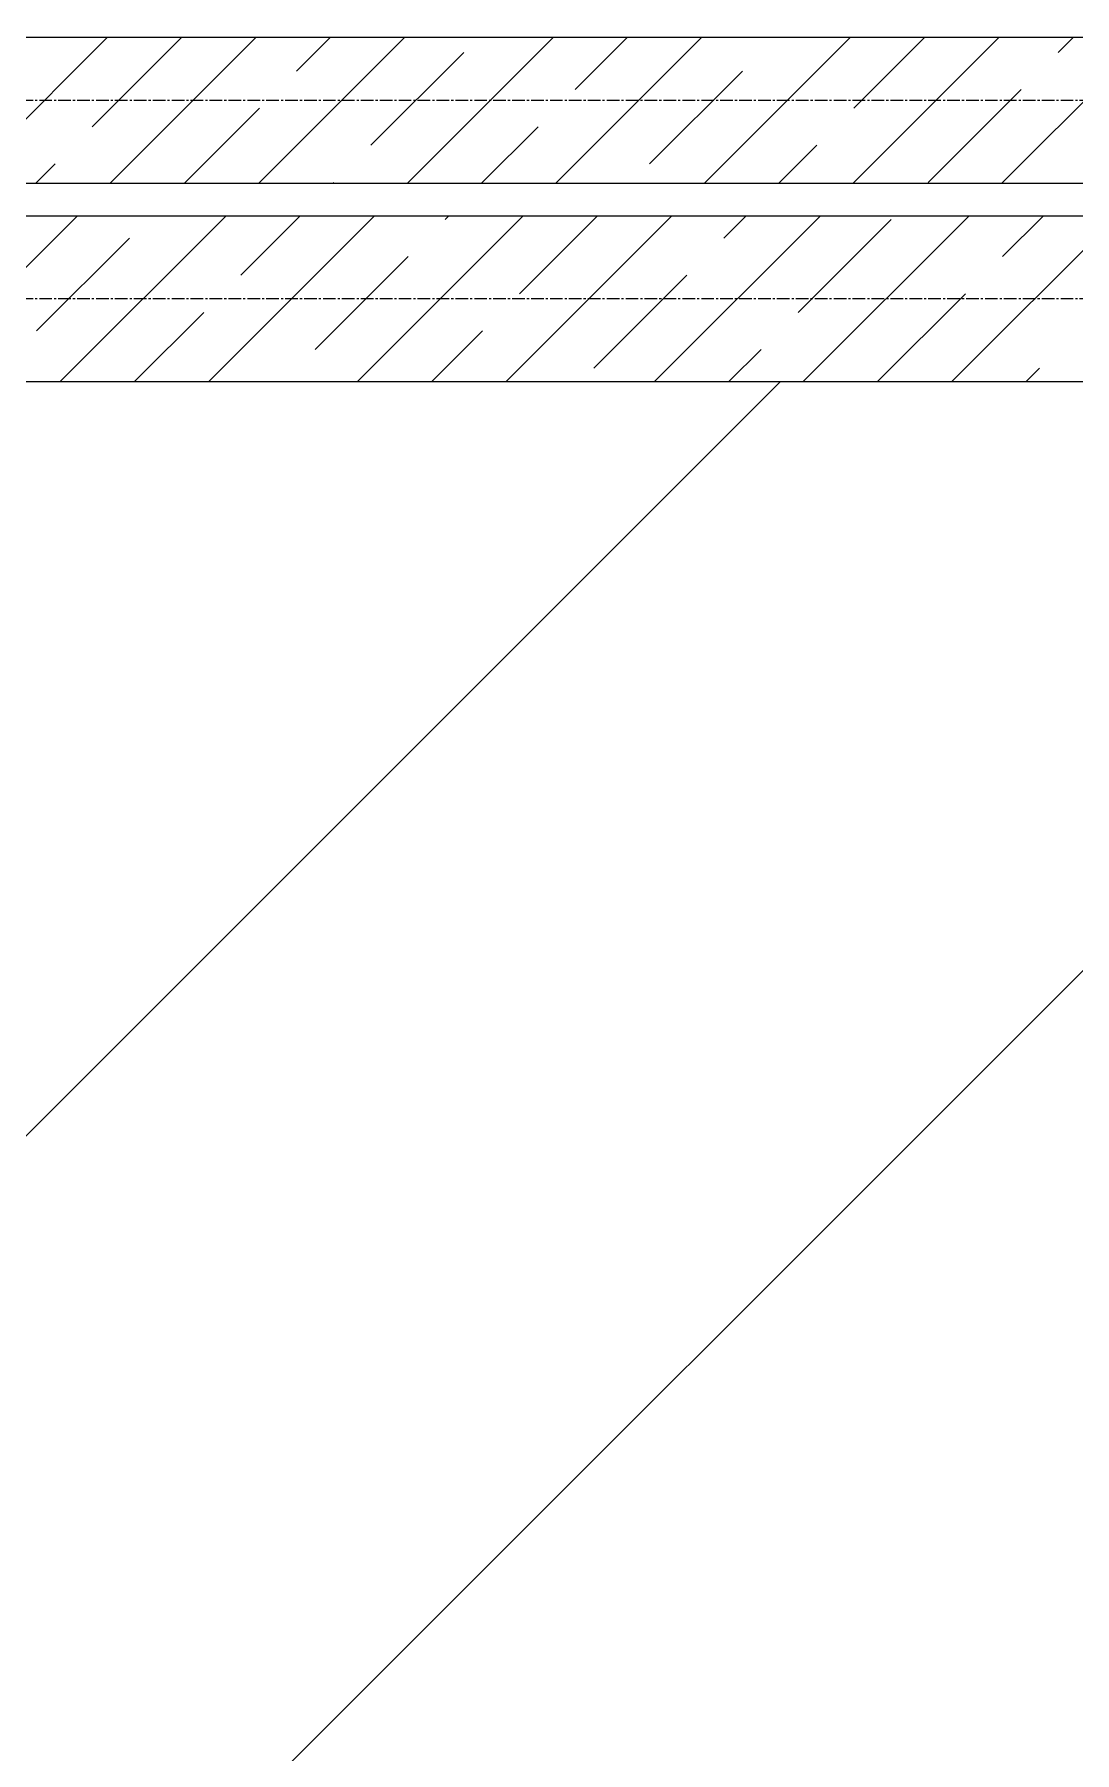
# Model space of a CAD drawing. Header units: millimetres. Extents: x 538266 to 1167394, y 114608 to 637157.
# Drawn here: x 1047044 to 1048616, y 558471 to 561069 of the extents above; entities that cross this region are included whole.
import ezdxf

# ---------------------------------------------------------------- set-up
doc = ezdxf.new("R2010")
doc.units = ezdxf.units.MM
doc.linetypes.add('CENTER2', pattern=[28.575, 19.05, -3.175, 3.175, -3.175])
for name, color, linetype, lineweight in [('0) шт стен 3 эт', 150, 'Continuous', 60), ('АР_Стены ЖБ', 7, 'Continuous', 35), ('АР_Штриховка', 8, 'Continuous', 0), ('ДШ_КР', 130, 'Continuous', 35)]:
    doc.layers.add(name, color=color, linetype=linetype, lineweight=lineweight)
doc.layers.add('РД_Оси_100', color=7, linetype='Continuous', lineweight=0, true_color=0x525252)
doc.layers.add('ФВ-5', color=7, linetype='Continuous')

# ---------------------------------------------------------------- blocks, each defined once
blk = doc.blocks.new('СОШ_2200_АР_ОСИ_М100_28.05.24')
at = {"layer": 'РД_Оси_100', "color": 251, "linetype": 'CENTER2', "true_color": 0x636466}
for points in [[(29555, 64200), (-5454.958, 64200), (-5954.958, 64350)], [(29555, 63900), (-5454.958, 63900), (-5954.958, 63750)]]:
    blk.add_lwpolyline(points, dxfattribs=at)
blk = doc.blocks.new('3_этаж1')
at = {"layer": 'АР_Стены ЖБ', "color": 18, "linetype": 'Continuous', "lineweight": 25, "true_color": 0x000000}
for p, q in [((696888.6, 561063.7), (684283.6, 561063.7)), ((684283.6, 560843.7), (697108.6, 560843.7)), ((697158.6, 560793.7), (684283.6, 560793.7)), ((684283.6, 560543.7), (697408.6, 560543.7))]:
    blk.add_line(p, q, dxfattribs=at)
at = {"layer": 'АР_Штриховка', "color": 18, "linetype": 'Continuous', "lineweight": 25, "true_color": 0x000000}
for p, q in [((684884.2, 560843.7), (685104.2, 561063.7)), ((685081.7, 560929), (685216.4, 561063.7)), ((685108.7, 560843.7), (685328.7, 561063.7)), ((685333.2, 560843.7), (685553.2, 561063.7)), ((685390.4, 561013.2), (685440.9, 561063.7)), ((685557.7, 560843.7), (685777.7, 561063.7)), ((685782.2, 560843.7), (686002.2, 561063.7)), ((685811.3, 560985.1), (685889.9, 561063.7)), ((686006.7, 560843.7), (686226.7, 561063.7)), ((686231.2, 560843.7), (686451.2, 561063.7)), ((686232.3, 560957.1), (686338.9, 561063.7)), ((686455.7, 560843.7), (686675.7, 561063.7)), ((686541, 561041.3), (686563.5, 561063.7)), ((685502.6, 560900.9), (685642.9, 561041.3)), ((685923.6, 560872.9), (686063.9, 561013.2)), ((686344.5, 560844.8), (686484.8, 560985.1)), ((685220.9, 560843.7), (685334.2, 560957.1)), ((685669.9, 560843.7), (685755.2, 560929)), ((686118.9, 560843.7), (686176.1, 560900.9)), ((684996.4, 560843.7), (685025.6, 560872.9)), ((685445.4, 560843.7), (685446.5, 560844.8)), ((684808.7, 560543.7), (685058.7, 560793.7)), ((685033.2, 560543.7), (685283.2, 560793.7)), ((685257.7, 560543.7), (685507.7, 560793.7)), ((685306.2, 560704.5), (685395.4, 560793.7)), ((685482.2, 560543.7), (685732.2, 560793.7)), ((685614.9, 560788.7), (685619.9, 560793.7)), ((685706.7, 560543.7), (685956.7, 560793.7)), ((685727.1, 560676.4), (685844.4, 560793.7)), ((685931.2, 560543.7), (686181.2, 560793.7)), ((686035.8, 560760.6), (686068.9, 560793.7)), ((686148.1, 560648.4), (686288.4, 560788.7)), ((686155.7, 560543.7), (686405.7, 560793.7)), ((686380.2, 560543.7), (686630.2, 560793.7)), ((686456.8, 560732.6), (686518, 560793.7)), ((684997.5, 560620.3), (685137.8, 560760.6)), ((685418.4, 560592.3), (685558.8, 560732.6)), ((685839.4, 560564.2), (685979.7, 560704.5)), ((686268, 560543.7), (686400.7, 560676.4)), ((685145.4, 560543.7), (685250.1, 560648.4)), ((685594.4, 560543.7), (685671, 560620.3)), ((686043.5, 560543.7), (686092, 560592.3)), ((686492.5, 560543.7), (686512.9, 560564.2))]:
    blk.add_line(p, q, dxfattribs=at)
at = {"layer": 'ДШ_КР', "color": 18, "lineweight": 25, "true_color": 0x000000}
for p, q in [((684383.6, 560843.7), (697108.6, 560843.7)), ((697158.6, 560793.7), (684383.6, 560793.7))]:
    blk.add_line(p, q, dxfattribs=at)

msp = doc.modelspace()

# ---------------------------------------------------------------- hatches: boundary and pattern name
at = {"layer": 'ФВ-5'}
h = msp.add_hatch(dxfattribs=at)
h.set_pattern_fill('ANSI31', color=3, scale=300, style=0)
h.paths.add_polyline_path([(1054123.6, 555468.7), (1054123.6, 556368.7), (1054123.6, 556768.7), (1054123.6, 559668.7), (1054123.6, 559669.7), (1054123.6, 560123.7), (1053903.6, 560123.7), (1053903.6, 560543.7), (1046553.6, 560543.7), (1046553.6, 559677.4), (1046557.8, 556368.7), (1046553.6, 556368.7), (1046553.6, 555468.7), (1046557.8, 551936.2), (1046553.6, 551931.9), (1046553.6, 551468.7), (1052003.6, 551468.7), (1052003.6, 551888.7), (1054123.6, 551889.1), (1054123.6, 551968.7)])
h.paths.add_polyline_path([(1049312.4, 555335.1), (1048762.4, 555335.1, -1), (1048762.4, 555935.1), (1049312.4, 555935.1, -1)], flags=16)
h.paths.add_polyline_path([(1053467.2, 557576.7, -1), (1054067.2, 557576.7, -1)], flags=16)
h.paths.add_polyline_path([(1048446.4, 555367), (1049628.5, 555367), (1049628.5, 555903.1), (1048446.4, 555903.1)], flags=24)
h.paths.add_polyline_path([(1054062.2, 556859.7), (1054062.2, 558293.8), (1053472.2, 558293.8), (1053472.2, 556859.7)], flags=24)
h.paths.add_polyline_path([(1053549, 560243.9), (1053935.3, 560243.9), (1053935.3, 560544.6), (1053549, 560544.6)], flags=9)

# ---------------------------------------------------------------- block references
at = {"layer": '0) шт стен 3 эт', "color": 5, "lineweight": 25}
msp.add_blockref('3_этаж1', (362050, 0), dxfattribs=at)
at = {"layer": 'РД_Оси_100', "lineweight": 25}
msp.add_blockref('СОШ_2200_АР_ОСИ_М100_28.05.24', (1046433.6, 496768.7), dxfattribs=at)

doc.saveas('drawing.dxf')
